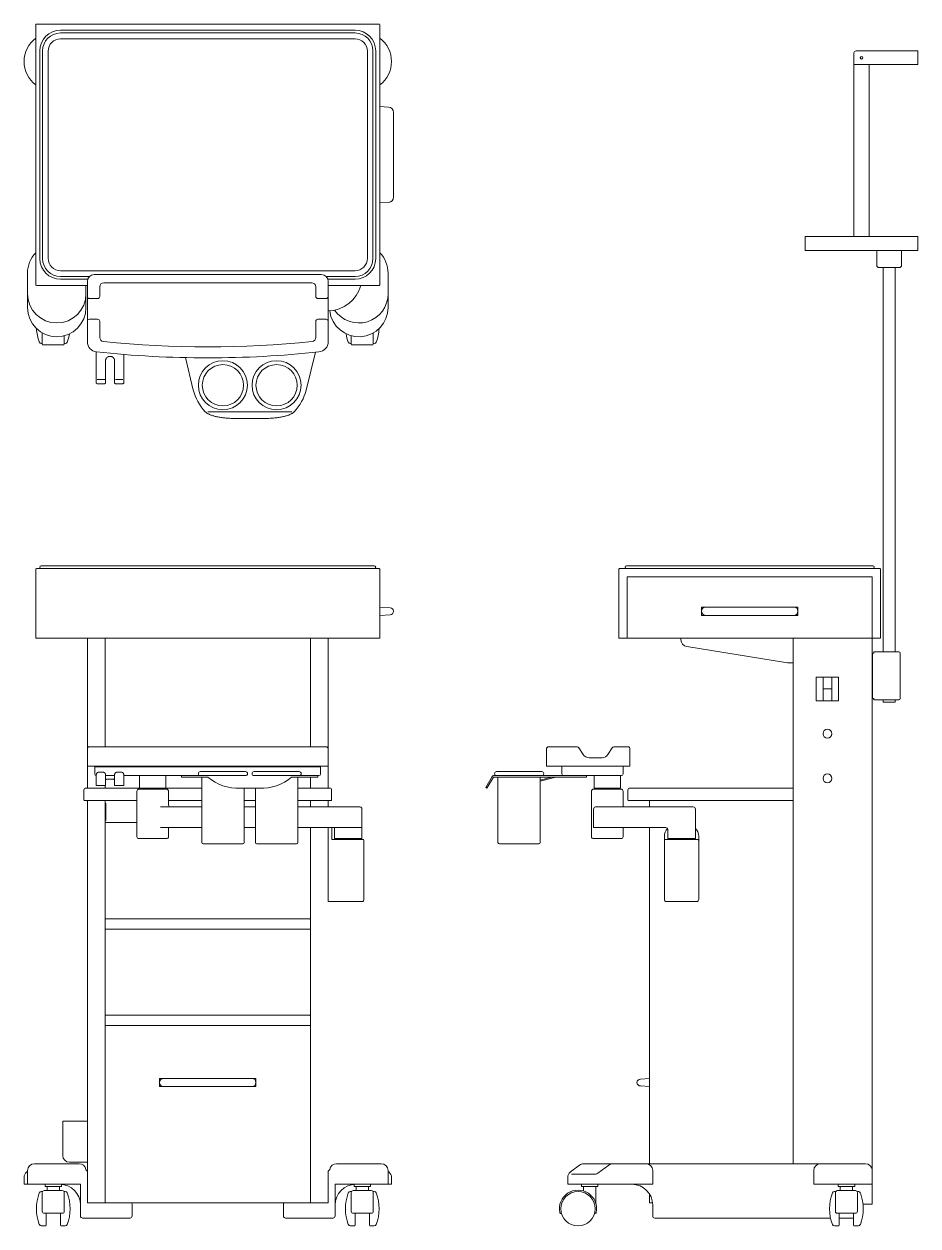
# Model space of a CAD drawing. Header units: metres. Extents: x 250.7 to 272.7, y -162.8 to -110.1.
# Drawn here: x 256.102 to 257.401, y -162.052 to -160.305 of the extents above; entities that cross this region are included whole.
import ezdxf

# ---------------------------------------------------------------- set-up
doc = ezdxf.new("R2010")
doc.units = ezdxf.units.M
doc.header["$MEASUREMENT"] = 0
doc.layers.add('A. muebles', color=152, linetype='Continuous', lineweight=15)

msp = doc.modelspace()

# ---------------------------------------------------------------- linework, layer by layer
at = {"layer": 'A. muebles'}
for p, q in [((256.1188, -160.3059), (256.1188, -160.6839)), ((256.1531, -160.3049), (256.1198, -160.3049)), ((256.6178, -160.3049), (256.1531, -160.3049)), ((256.6188, -160.3059), (256.6188, -160.6839)), ((256.5828, -160.3139), (256.1548, -160.3139)), ((256.5828, -160.3179), (256.1548, -160.3179)), ((256.1548, -160.3264), (256.5828, -160.3264)), ((256.1248, -160.3439), (256.1248, -160.6459)), ((256.1288, -160.3439), (256.1288, -160.6459)), ((256.1368, -160.6454), (256.1368, -160.3444)), ((256.6008, -160.3444), (256.6008, -160.6454)), ((256.6088, -160.6459), (256.6088, -160.3439)), ((256.6128, -160.6459), (256.6128, -160.3439)), ((257.3078, -160.3639), (257.3078, -160.3469)), ((257.3108, -160.3439), (257.4004, -160.3439)), ((257.4004, -160.3439), (257.4004, -160.3639)), ((257.4004, -160.3639), (257.3078, -160.3639)), ((257.3078, -160.6139), (257.3078, -160.3639)), ((257.3298, -160.3639), (257.3298, -160.6139)), ((256.6188, -160.4249), (256.6312, -160.4255)), ((256.6388, -160.4335), (256.6388, -160.5563)), ((256.6312, -160.5643), (256.6188, -160.5649)), ((257.2368, -160.6339), (257.2368, -160.6139)), ((257.2368, -160.6139), (257.4008, -160.6139)), ((257.3078, -160.6139), (257.3298, -160.6139)), ((257.4008, -160.6139), (257.4008, -160.6339)), ((257.2368, -160.6339), (257.4008, -160.6339)), ((257.3408, -160.6339), (257.3408, -160.6569)), ((257.3768, -160.6339), (257.3768, -160.6569)), ((256.1068, -160.6669), (256.1068, -160.7169)), ((256.5828, -160.6634), (256.1548, -160.6634)), ((256.1548, -160.6719), (256.1967, -160.6719)), ((256.5338, -160.6689), (256.2038, -160.6689)), ((256.541, -160.6719), (256.5828, -160.6719)), ((256.6308, -160.7169), (256.6308, -160.6669)), ((257.3428, -160.6589), (257.3408, -160.6569)), ((257.3428, -160.6589), (257.3748, -160.6589)), ((257.3501, -160.6589), (257.3501, -161.2174)), ((257.3674, -161.2174), (257.3674, -160.6589)), ((257.3748, -160.6589), (257.3768, -160.6569)), ((256.1198, -160.6849), (256.1938, -160.6849)), ((256.1548, -160.6759), (256.1943, -160.6759)), ((256.1918, -160.7169), (256.1918, -160.6849)), ((256.1938, -160.6789), (256.1938, -160.7009)), ((256.2118, -160.7009), (256.2118, -160.6869)), ((256.5198, -160.6809), (256.2178, -160.6809)), ((256.5258, -160.6869), (256.5258, -160.7009)), ((256.5434, -160.6759), (256.5828, -160.6759)), ((256.5438, -160.7665), (256.5438, -160.6789)), ((256.5438, -160.6849), (256.6178, -160.6849)), ((256.1938, -160.7009), (256.1938, -160.7369)), ((256.1968, -160.7039), (256.2088, -160.7039)), ((256.5288, -160.7039), (256.5408, -160.7039)), ((256.1938, -160.7369), (256.1938, -160.7665)), ((256.1968, -160.7339), (256.2088, -160.7339)), ((256.2118, -160.7604), (256.2118, -160.7369)), ((256.5258, -160.7369), (256.5258, -160.7604)), ((256.5288, -160.7339), (256.5408, -160.7339)), ((256.1283, -160.7538), (256.1283, -160.7699)), ((256.1603, -160.7699), (256.1603, -160.758)), ((256.5773, -160.758), (256.5773, -160.7699)), ((256.6093, -160.7699), (256.6093, -160.7538)), ((256.1283, -160.7694), (256.1269, -160.7694)), ((256.1298, -160.7714), (256.1588, -160.7714)), ((256.1618, -160.7694), (256.1603, -160.7694)), ((256.5773, -160.7694), (256.5759, -160.7694)), ((256.5788, -160.7714), (256.6078, -160.7714)), ((256.6108, -160.7694), (256.6093, -160.7694)), ((256.2068, -160.7814), (256.2068, -160.8267)), ((256.2203, -160.8267), (256.2203, -160.7942)), ((256.2333, -160.8267), (256.2333, -160.7942)), ((256.2468, -160.8267), (256.2468, -160.7852)), ((256.3478, -160.8369), (256.3362, -160.7898)), ((256.5254, -160.782), (256.5118, -160.8369)), ((256.2081, -160.8217), (256.2191, -160.8217)), ((256.2118, -160.828), (256.2153, -160.828)), ((256.2346, -160.8217), (256.2456, -160.8217)), ((256.2383, -160.828), (256.2418, -160.828)), ((256.3687, -160.8684), (256.4909, -160.8684)), ((256.4137, -160.8784), (256.4157, -160.8784)), ((256.4439, -160.8784), (256.4157, -160.8784)), ((256.446, -160.8784), (256.4439, -160.8784)), ((256.6108, -161.0924), (256.1268, -161.0924)), ((257.3353, -161.0924), (256.9773, -161.0924)), ((256.1188, -161.0974), (256.1188, -161.1974)), ((256.1268, -161.0964), (256.1198, -161.0964)), ((256.6108, -161.0964), (256.1268, -161.0964)), ((256.6178, -161.0964), (256.6108, -161.0964)), ((256.6188, -161.0974), (256.6188, -161.1974)), ((256.9663, -161.0974), (256.9663, -161.1974)), ((257.3453, -161.0964), (256.9673, -161.0964)), ((256.9773, -161.0964), (257.3353, -161.0964)), ((256.9783, -161.1084), (256.9783, -161.1974)), ((257.3343, -161.1084), (256.9783, -161.1084)), ((257.3343, -161.1974), (257.3343, -161.1084)), ((257.3463, -161.1974), (257.3463, -161.0974)), ((256.6338, -161.1534), (256.6188, -161.1524)), ((257.0863, -161.1524), (257.0923, -161.1524)), ((257.0863, -161.1584), (257.0863, -161.1524)), ((257.0863, -161.1644), (257.0863, -161.1584)), ((257.0923, -161.1524), (257.2203, -161.1524)), ((257.2203, -161.1524), (257.2263, -161.1524)), ((257.2263, -161.1524), (257.2263, -161.1584)), ((257.2263, -161.1584), (257.2263, -161.1644)), ((256.6338, -161.1634), (256.6188, -161.1644)), ((257.0923, -161.1644), (257.0863, -161.1644)), ((257.0923, -161.1644), (257.2203, -161.1644)), ((257.2263, -161.1644), (257.2203, -161.1644)), ((256.1188, -161.1974), (256.3688, -161.1974)), ((256.194, -161.1974), (256.194, -161.3573)), ((256.2195, -161.1974), (256.2195, -161.3554)), ((256.3688, -161.1974), (256.6188, -161.1974)), ((256.5181, -161.3554), (256.5181, -161.1974)), ((256.5436, -161.3573), (256.5436, -161.1974)), ((256.9783, -161.1974), (256.9663, -161.1974)), ((257.3343, -161.1974), (256.9783, -161.1974)), ((257.0563, -161.1974), (257.0563, -161.1999)), ((257.0647, -161.2098), (257.2113, -161.2334)), ((257.2193, -161.1974), (257.2193, -161.9614)), ((257.3343, -161.9714), (257.3343, -161.1974)), ((257.3463, -161.1974), (257.3343, -161.1974)), ((257.3368, -161.2194), (257.3348, -161.2194)), ((257.3348, -161.2194), (257.3348, -161.2854)), ((257.3368, -161.2174), (257.3368, -161.2194)), ((257.3728, -161.2174), (257.3368, -161.2174)), ((257.3748, -161.2854), (257.3748, -161.2194)), ((257.2193, -161.2334), (257.2113, -161.2334)), ((257.253, -161.2544), (257.2855, -161.2544)), ((257.253, -161.2884), (257.253, -161.2544)), ((257.263, -161.2544), (257.263, -161.2884)), ((257.2755, -161.2884), (257.2755, -161.2544)), ((257.2855, -161.2544), (257.2855, -161.2884)), ((257.263, -161.2714), (257.2755, -161.2714)), ((257.2855, -161.2884), (257.253, -161.2884)), ((257.3348, -161.2854), (257.3368, -161.2854)), ((257.3368, -161.2854), (257.3368, -161.2874)), ((257.3368, -161.2874), (257.3728, -161.2874)), ((257.3501, -161.2874), (257.3501, -161.2904)), ((257.3674, -161.2904), (257.3501, -161.2904)), ((257.3674, -161.2904), (257.3674, -161.2874)), ((256.1938, -161.3584), (256.1938, -161.3829)), ((256.1968, -161.3554), (256.5408, -161.3554)), ((256.5438, -161.3829), (256.5438, -161.3584)), ((256.861, -161.3829), (256.861, -161.3584)), ((256.864, -161.3554), (256.9056, -161.3554)), ((256.9081, -161.3568), (256.9143, -161.3667)), ((256.9228, -161.3714), (256.9417, -161.3714)), ((256.9502, -161.3667), (256.9564, -161.3568)), ((256.9589, -161.3554), (256.9793, -161.3554)), ((256.9823, -161.3584), (256.9823, -161.3829)), ((256.194, -161.3833), (256.194, -161.4154)), ((256.5433, -161.3834), (256.1943, -161.3834)), ((256.2048, -161.3949), (256.2048, -161.3844)), ((256.5328, -161.3844), (256.2048, -161.3844)), ((256.5328, -161.3844), (256.5328, -161.3949)), ((256.5436, -161.4154), (256.5436, -161.3833)), ((256.8615, -161.3834), (256.9818, -161.3834)), ((256.8833, -161.3949), (256.8833, -161.3834)), ((256.9723, -161.3834), (256.9723, -161.3949)), ((256.2068, -161.3969), (256.2068, -161.4115)), ((256.2116, -161.3921), (256.2118, -161.3921)), ((256.2118, -161.3921), (256.2153, -161.3921)), ((256.2156, -161.3921), (256.2153, -161.3921)), ((256.2203, -161.4115), (256.2203, -161.3969)), ((256.2333, -161.3974), (256.2203, -161.3974)), ((256.2333, -161.3974), (256.2203, -161.3974)), ((256.2333, -161.3969), (256.2333, -161.4115)), ((256.2381, -161.3921), (256.2383, -161.3921)), ((256.2383, -161.3921), (256.2418, -161.3921)), ((256.2421, -161.3921), (256.2418, -161.3921)), ((256.2468, -161.4115), (256.2468, -161.3969)), ((256.2703, -161.3974), (256.2468, -161.3974)), ((256.2698, -161.3979), (256.2703, -161.3974)), ((256.2698, -161.4149), (256.2698, -161.3979)), ((256.2703, -161.3974), (256.3581, -161.3974)), ((256.3073, -161.3974), (256.3078, -161.3979)), ((256.3078, -161.3979), (256.3078, -161.4149)), ((256.3308, -161.3974), (256.3308, -161.3994)), ((256.3308, -161.3994), (256.3687, -161.3994)), ((256.3581, -161.3914), (256.3908, -161.3914)), ((256.4236, -161.3974), (256.3581, -161.3974)), ((256.3601, -161.4944), (256.3601, -161.3994)), ((256.3908, -161.3914), (256.4236, -161.3914)), ((256.4361, -161.3914), (256.5016, -161.3914)), ((256.5303, -161.3974), (256.4361, -161.3974)), ((256.491, -161.3994), (256.5288, -161.3994)), ((256.4996, -161.3994), (256.4996, -161.4944)), ((256.5181, -161.4154), (256.5181, -161.3994)), ((256.5288, -161.3994), (256.5288, -161.3974)), ((256.7728, -161.4147), (256.782, -161.3987)), ((256.7838, -161.3997), (256.7745, -161.4157)), ((256.7842, -161.3974), (256.7885, -161.3974)), ((256.9193, -161.3994), (256.7842, -161.3994)), ((256.854, -161.3914), (256.7885, -161.3914)), ((256.7885, -161.3974), (256.854, -161.3974)), ((256.7905, -161.4944), (256.7905, -161.3994)), ((256.8688, -161.3994), (256.852, -161.4039)), ((256.852, -161.4055), (256.8746, -161.3994)), ((256.852, -161.3994), (256.852, -161.4944)), ((256.8858, -161.3974), (256.854, -161.3974)), ((256.9193, -161.3974), (256.8858, -161.3974)), ((256.9193, -161.3974), (256.9193, -161.3994)), ((256.9193, -161.3974), (256.9698, -161.3974)), ((256.9303, -161.3979), (256.9308, -161.3974)), ((256.9303, -161.4149), (256.9303, -161.3979)), ((256.9678, -161.3974), (256.9683, -161.3979)), ((256.9683, -161.3979), (256.9683, -161.4149)), ((256.1888, -161.4184), (256.1888, -161.4329)), ((256.2703, -161.4154), (256.1918, -161.4154)), ((256.2068, -161.4115), (256.2203, -161.4115)), ((256.2195, -161.4115), (256.2195, -161.4154)), ((256.2333, -161.4115), (256.2468, -161.4115)), ((256.2658, -161.4859), (256.2658, -161.4199)), ((256.2688, -161.4169), (256.3088, -161.4169)), ((256.2698, -161.4149), (256.2703, -161.4154)), ((256.3073, -161.4154), (256.2703, -161.4154)), ((256.3073, -161.4154), (256.3078, -161.4149)), ((256.3601, -161.4154), (256.3073, -161.4154)), ((256.3118, -161.4199), (256.3118, -161.4399)), ((256.4157, -161.4157), (256.4439, -161.4157)), ((256.4381, -161.4154), (256.4216, -161.4154)), ((256.4216, -161.4154), (256.4216, -161.4944)), ((256.4381, -161.4944), (256.4381, -161.4154)), ((256.5458, -161.4154), (256.4996, -161.4154)), ((256.5488, -161.4329), (256.5488, -161.4184)), ((256.7745, -161.4157), (256.7728, -161.4147)), ((256.9263, -161.4199), (256.9263, -161.4859)), ((256.9293, -161.4169), (256.9693, -161.4169)), ((256.9303, -161.4149), (256.9308, -161.4154)), ((256.9678, -161.4154), (256.9308, -161.4154)), ((256.9678, -161.4154), (256.9683, -161.4149)), ((256.9723, -161.4199), (256.9723, -161.4429)), ((256.9793, -161.4329), (256.9793, -161.4184)), ((256.9823, -161.4154), (257.2188, -161.4154)), ((257.2193, -161.4159), (257.2193, -161.4329)), ((256.1893, -161.4334), (256.2658, -161.4334)), ((256.194, -161.4334), (256.194, -162.0184)), ((256.2196, -161.4334), (256.2196, -161.7467)), ((256.2208, -161.4624), (256.2208, -161.4374)), ((256.3118, -161.4334), (256.3601, -161.4334)), ((256.4216, -161.4334), (256.4381, -161.4334)), ((256.4996, -161.4334), (256.5483, -161.4334)), ((256.518, -161.4429), (256.518, -161.4334)), ((256.5436, -161.4429), (256.5436, -161.4334)), ((256.9798, -161.4334), (257.2188, -161.4334)), ((257.0105, -161.4429), (257.0105, -161.4334)), ((256.3148, -161.4429), (256.3002, -161.4429)), ((256.3601, -161.4429), (256.3148, -161.4429)), ((256.4381, -161.4429), (256.4216, -161.4429)), ((256.5898, -161.4429), (256.4996, -161.4429)), ((256.5928, -161.4889), (256.5928, -161.4459)), ((256.9293, -161.4729), (256.9293, -161.4459)), ((256.9323, -161.4429), (257.0743, -161.4429)), ((257.0773, -161.4459), (257.0773, -161.4889)), ((256.2196, -161.4654), (256.2658, -161.4654)), ((256.3002, -161.4729), (256.3601, -161.4729)), ((256.3118, -161.4729), (256.3118, -161.4859)), ((256.4216, -161.4729), (256.4381, -161.4729)), ((256.4996, -161.4729), (256.5928, -161.4729)), ((256.518, -161.7467), (256.518, -161.4729)), ((256.5436, -161.5804), (256.5436, -161.4729)), ((256.5493, -161.4729), (256.5493, -161.4904)), ((256.5528, -161.4729), (256.5528, -161.4889)), ((256.9293, -161.4729), (257.0343, -161.4729)), ((256.9723, -161.4729), (256.9723, -161.4859)), ((257.0105, -161.9614), (257.0105, -161.4729)), ((257.0373, -161.4754), (257.0373, -161.4889)), ((256.2688, -161.4889), (256.3088, -161.4889)), ((256.5493, -161.4904), (256.5951, -161.4904)), ((256.5528, -161.4889), (256.5928, -161.4889)), ((256.5958, -161.4924), (256.5958, -161.5774)), ((256.9293, -161.4889), (256.9693, -161.4889)), ((257.0323, -161.4854), (257.0323, -161.5774)), ((257.033, -161.4904), (257.0815, -161.4904)), ((257.0373, -161.4889), (257.0773, -161.4889)), ((257.0423, -161.4904), (257.0723, -161.4904)), ((257.0823, -161.4854), (257.0823, -161.5774)), ((256.3621, -161.4964), (256.4196, -161.4964)), ((256.4401, -161.4964), (256.4976, -161.4964)), ((256.7925, -161.4964), (256.85, -161.4964)), ((256.5928, -161.5804), (256.5436, -161.5804)), ((257.0353, -161.5804), (257.0793, -161.5804)), ((256.2206, -161.6057), (256.517, -161.6057)), ((256.518, -161.6207), (256.2196, -161.6207)), ((256.2196, -161.7467), (256.2196, -162.0184)), ((256.2206, -161.7457), (256.517, -161.7457)), ((256.518, -162.0184), (256.518, -161.7467)), ((256.518, -161.7607), (256.2196, -161.7607)), ((256.2988, -161.8374), (256.3048, -161.8374)), ((256.2988, -161.8434), (256.2988, -161.8374)), ((256.2988, -161.8494), (256.2988, -161.8434)), ((256.3048, -161.8374), (256.4328, -161.8374)), ((256.4328, -161.8374), (256.4388, -161.8374)), ((256.4388, -161.8374), (256.4388, -161.8434)), ((256.4388, -161.8434), (256.4388, -161.8494)), ((257.0105, -161.8375), (256.9975, -161.8384)), ((256.3048, -161.8494), (256.2988, -161.8494)), ((256.4328, -161.8494), (256.3048, -161.8494)), ((256.4388, -161.8494), (256.4328, -161.8494)), ((257.0105, -161.8493), (256.9975, -161.8484)), ((256.158, -161.9494), (256.158, -161.8994)), ((256.158, -161.8994), (256.1925, -161.8994)), ((256.1168, -161.9614), (256.1818, -161.9614)), ((256.194, -161.9594), (256.168, -161.9594)), ((256.5558, -161.9614), (256.6208, -161.9614)), ((256.9091, -161.9634), (256.8958, -161.9734)), ((257.2593, -161.9614), (256.9151, -161.9614)), ((256.9516, -161.9634), (256.9356, -161.9754)), ((257.3243, -161.9614), (257.2593, -161.9614)), ((256.1018, -161.9814), (256.1018, -161.9914)), ((256.1018, -161.9814), (256.1018, -161.9914)), ((256.1058, -161.9734), (256.1068, -161.9727)), ((256.1068, -161.9714), (256.1068, -161.9914)), ((256.5436, -162.0184), (256.5436, -161.9724)), ((256.5436, -162.0184), (256.5436, -161.9724)), ((256.6308, -161.9714), (256.6308, -161.9914)), ((256.6308, -161.9727), (256.6318, -161.9734)), ((256.6358, -161.9814), (256.6358, -161.9914)), ((256.8918, -161.9814), (256.8918, -161.9914)), ((256.9326, -161.9764), (256.8971, -161.9764)), ((257.0153, -161.9714), (257.0153, -161.9914)), ((257.2493, -161.9714), (257.2493, -161.9914)), ((257.3343, -162.0204), (257.3343, -161.9714)), ((256.1018, -161.9914), (256.1538, -161.9914)), ((256.1573, -162.0004), (256.1313, -162.0004)), ((256.1323, -161.9914), (256.1323, -161.9944)), ((256.1323, -161.9914), (256.1323, -161.9944)), ((256.1323, -161.9944), (256.1563, -161.9944)), ((256.1353, -162.0004), (256.1353, -161.9953)), ((256.1528, -161.9944), (256.1358, -161.9944)), ((256.1533, -162.0004), (256.1533, -161.9953)), ((256.1838, -161.9914), (256.1538, -161.9914)), ((256.1563, -161.9944), (256.1563, -161.9915)), ((256.1838, -161.9914), (256.1838, -162.0214)), ((256.5838, -161.9914), (256.5538, -161.9914)), ((256.5538, -161.9914), (256.5538, -162.0214)), ((256.6063, -162.0004), (256.5803, -162.0004)), ((256.5813, -161.9915), (256.5813, -161.9944)), ((256.5813, -161.9944), (256.6053, -161.9944)), ((256.5838, -161.9914), (256.6358, -161.9914)), ((256.5843, -161.9953), (256.5843, -162.0004)), ((256.6018, -161.9944), (256.5848, -161.9944)), ((256.6023, -161.9953), (256.6023, -162.0004)), ((256.6053, -161.9944), (256.6053, -161.9914)), ((256.8918, -161.9914), (257.0153, -161.9914)), ((256.9118, -161.9914), (256.9118, -161.9944)), ((256.9118, -161.9944), (256.9358, -161.9944)), ((256.9148, -162.0011), (256.9148, -161.9944)), ((256.9328, -161.9944), (256.9328, -162.0196)), ((256.9358, -161.9944), (256.9358, -161.9914)), ((257.3343, -161.9914), (257.2493, -161.9914)), ((257.3098, -162.0004), (257.2838, -162.0004)), ((257.2848, -161.9914), (257.2848, -161.9944)), ((257.2848, -161.9944), (257.3088, -161.9944)), ((257.2878, -161.9953), (257.2878, -162.0004)), ((257.3058, -161.9953), (257.3058, -162.0004)), ((257.3088, -161.9944), (257.3088, -161.9914)), ((256.1287, -162.0019), (256.1269, -162.0019)), ((256.1283, -162.0034), (256.1283, -162.0305)), ((256.1618, -162.0019), (256.1599, -162.0019)), ((256.1603, -162.0305), (256.1603, -162.0034)), ((256.194, -162.0184), (256.518, -162.0184)), ((256.5436, -162.0184), (256.4796, -162.0184)), ((256.5436, -162.0184), (256.4796, -162.0184)), ((256.518, -162.0184), (256.5436, -162.0184)), ((256.5777, -162.0019), (256.5759, -162.0019)), ((256.5773, -162.0034), (256.5773, -162.0305)), ((256.6108, -162.0019), (256.6089, -162.0019)), ((256.6093, -162.0305), (256.6093, -162.0034)), ((257.0105, -162.0184), (257.0105, -162.0051)), ((257.0151, -162.0184), (257.0105, -162.0184)), ((257.2812, -162.0019), (257.2793, -162.0019)), ((257.2808, -162.0034), (257.2808, -162.0305)), ((257.3142, -162.0019), (257.3124, -162.0019)), ((257.3128, -162.0305), (257.3128, -162.0034)), ((256.1313, -162.0335), (256.1573, -162.0335)), ((256.1338, -162.0335), (256.1338, -162.0509)), ((256.1548, -162.0509), (256.1548, -162.0335)), ((256.1838, -162.0214), (256.1838, -162.0374)), ((256.1838, -162.0214), (256.1838, -162.0374)), ((256.2588, -162.0204), (256.2588, -162.0374)), ((256.4788, -162.0204), (256.4788, -162.0374)), ((256.5538, -162.0374), (256.5538, -162.0214)), ((256.5538, -162.0374), (256.5538, -162.0214)), ((256.5803, -162.0335), (256.6063, -162.0335)), ((256.5828, -162.0335), (256.5828, -162.0509)), ((256.6038, -162.0509), (256.6038, -162.0335)), ((256.8822, -162.0335), (256.8826, -162.0334)), ((256.9309, -162.0334), (256.9313, -162.0335)), ((257.0153, -162.0214), (257.0153, -162.0374)), ((257.2838, -162.0335), (257.3098, -162.0335)), ((257.2863, -162.0335), (257.2863, -162.0509)), ((257.3073, -162.0509), (257.3073, -162.0335)), ((257.3223, -162.0204), (257.3343, -162.0204)), ((256.1328, -162.0519), (256.1269, -162.0519)), ((256.1618, -162.0519), (256.1558, -162.0519)), ((256.1868, -162.0404), (256.2558, -162.0404)), ((256.4818, -162.0404), (256.5508, -162.0404)), ((256.5818, -162.0519), (256.5759, -162.0519)), ((256.6108, -162.0519), (256.6048, -162.0519)), ((257.0183, -162.0404), (257.2737, -162.0404)), ((257.2853, -162.0519), (257.2793, -162.0519)), ((257.2863, -162.0404), (257.3073, -162.0404)), ((257.3142, -162.0519), (257.3083, -162.0519))]:
    msp.add_line(p, q, dxfattribs=at)
for centre, radius in [((257.3188, -160.3539), 0.002), ((257.3188, -160.3539), 0.00162), ((256.3908, -160.8299), 0.0357), ((256.4688, -160.8299), 0.0357), ((256.3908, -160.8299), 0.03), ((256.4688, -160.8299), 0.03), ((257.2693, -161.3364), 0.0065), ((257.2693, -161.4014), 0.0065), ((256.9068, -162.0269), 0.025)]:
    msp.add_circle(centre, radius, dxfattribs=at)
for centre, radius, start, end in [((256.1198, -160.3059), 0.001, 90, 180), ((256.6178, -160.3059), 0.001, 0, 90), ((256.1548, -160.3439), 0.03, 90, 180), ((256.1548, -160.3439), 0.026, 90, 180), ((256.5828, -160.3439), 0.03, 0, 90), ((256.5828, -160.3439), 0.026, 0, 90), ((256.1443, -160.3594), 0.0425, 126.8699, 233.1301), ((256.1548, -160.3444), 0.018, 90, 180), ((256.5828, -160.3444), 0.018, 0, 90), ((256.5933, -160.3594), 0.0425, 306.8699, 53.1301), ((257.3108, -160.3469), 0.003, 90, 180), ((256.6308, -160.4335), 0.008, 0, 87.1376), ((256.6308, -160.5563), 0.008, 272.8624, 0), ((256.1493, -160.6669), 0.0425, 135.8606, 180), ((256.5883, -160.6669), 0.0425, 0, 44.1394), ((256.1548, -160.6459), 0.03, 180, 270), ((256.1548, -160.6459), 0.026, 180, 270), ((256.1548, -160.6454), 0.018, 180, 270), ((256.5828, -160.6454), 0.018, 270, 0), ((256.5828, -160.6459), 0.026, 270, 0), ((256.5828, -160.6459), 0.03, 270, 0), ((256.2038, -160.6789), 0.01, 90, 180), ((256.5338, -160.6789), 0.01, 0, 90), ((256.1198, -160.6839), 0.001, 180, 270), ((256.2178, -160.6869), 0.006, 90, 180), ((256.5198, -160.6869), 0.006, 0, 90), ((256.5428, -160.6719), 0.05, 271.1456, 344.9299), ((256.6178, -160.6839), 0.001, 270, 0), ((256.1493, -160.6969), 0.0425, 180, 0), ((256.1968, -160.7009), 0.003, 180, 270), ((256.2088, -160.7009), 0.003, 270, 0), ((256.5288, -160.7009), 0.003, 180, 270), ((256.5408, -160.7009), 0.003, 270, 0), ((256.5883, -160.6969), 0.0425, 214.241, 0), ((256.1493, -160.7169), 0.0425, 180, 0), ((256.5883, -160.7169), 0.0425, 186.6099, 0), ((256.1968, -160.7369), 0.003, 90, 180), ((256.2088, -160.7369), 0.003, 0, 90), ((256.5288, -160.7369), 0.003, 90, 180), ((256.5408, -160.7369), 0.003, 0, 90), ((256.1848, -160.7444), 0.065, 182.794, 200.7836), ((256.1038, -160.7444), 0.065, 339.2164, 350.518), ((256.2178, -160.7604), 0.006, 180, 264.1361), ((256.5198, -160.7604), 0.006, 275.8639, 0), ((256.6338, -160.7444), 0.065, 189.482, 200.7836), ((256.5528, -160.7444), 0.065, 339.2164, 357.206), ((256.1269, -160.7664), 0.003, 200.7836, 270), ((256.1298, -160.7699), 0.0015, 180, 270), ((256.1588, -160.7699), 0.0015, 270, 0), ((256.1618, -160.7664), 0.003, 270, 339.2164), ((256.2088, -160.7665), 0.015, 180, 263.8147), ((256.3688, -159.2901), 1.484, 264.1361, 275.8639), ((256.5288, -160.7665), 0.015, 276.1853, 0), ((256.5759, -160.7664), 0.003, 200.7836, 270), ((256.5788, -160.7699), 0.0015, 180, 270), ((256.6078, -160.7699), 0.0015, 270, 0), ((256.6108, -160.7664), 0.003, 270, 339.2164), ((256.3688, -159.2901), 1.5, 263.8147, 276.1853), ((256.2266, -160.7942), 0.00628, 170.5475, 175.2338), ((256.2268, -160.7942), 0.00643, 175.2747, 179.9923), ((256.2265, -160.7942), 0.00622, 165.897, 170.5121), ((256.2265, -160.7942), 0.00622, 161.356, 165.8671), ((256.2266, -160.7942), 0.00628, 156.9474, 161.3307), ((256.2267, -160.7943), 0.00638, 152.6843, 156.9259), ((256.2268, -160.7943), 0.0065, 148.5705, 152.6658), ((256.2269, -160.7944), 0.00662, 144.6007, 148.5539), ((256.227, -160.7945), 0.00674, 140.762, 144.5851), ((256.2271, -160.7945), 0.00683, 137.0349, 140.7466), ((256.2271, -160.7945), 0.00686, 133.3937, 137.019), ((256.2271, -160.7945), 0.00682, 129.8073, 133.3767), ((256.227, -160.7944), 0.0067, 126.2384, 129.7884), ((256.2268, -160.7942), 0.00648, 122.6433, 126.217), ((256.2267, -160.794), 0.00615, 118.9701, 122.6188), ((256.2265, -160.7936), 0.00572, 115.1569, 118.9416), ((256.2262, -160.7931), 0.0052, 111.1279, 115.1233), ((256.2259, -160.7924), 0.00438, 106.3716, 111.227), ((256.226, -160.7927), 0.00473, 101.8606, 106.4404), ((256.2261, -160.7931), 0.00517, 97.7621, 101.8021), ((256.2263, -160.7941), 0.00614, 94.4103, 97.724), ((256.2264, -160.7961), 0.00817, 91.9374, 94.3885), ((256.2266, -160.8011), 0.0132, 90.4252, 91.9269), ((256.2268, -160.827), 0.039, 89.9159, 90.4215), ((256.2269, -160.8269), 0.039, 89.5782, 90.0843), ((256.2271, -160.8011), 0.0132, 88.0705, 89.5773), ((256.2272, -160.7961), 0.00812, 85.6036, 88.0704), ((256.2274, -160.794), 0.00608, 82.2589, 85.6068), ((256.2275, -160.793), 0.00509, 78.167, 82.2688), ((256.2276, -160.7926), 0.00463, 73.5109, 78.1881), ((256.2275, -160.7928), 0.00488, 69.0222, 73.3792), ((256.2275, -160.793), 0.00509, 64.8335, 68.9153), ((256.2272, -160.7935), 0.00561, 61.0222, 64.8792), ((256.227, -160.7939), 0.00605, 57.3507, 61.0604), ((256.2269, -160.7942), 0.00638, 53.7568, 57.3829), ((256.2267, -160.7944), 0.00661, 50.1889, 53.7843), ((256.2266, -160.7945), 0.00675, 46.6034, 50.2127), ((256.2266, -160.7945), 0.00679, 42.9631, 46.6242), ((256.2266, -160.7945), 0.00677, 39.2369, 42.9816), ((256.2267, -160.7944), 0.00669, 35.3992, 39.2537), ((256.2268, -160.7944), 0.00657, 31.4305, 35.415), ((256.2269, -160.7943), 0.00645, 27.3179, 31.4458), ((256.227, -160.7942), 0.00632, 23.0563, 27.3335), ((256.2271, -160.7942), 0.00622, 18.6491, 23.0729), ((256.2272, -160.7942), 0.00616, 14.1094, 18.6676), ((256.2272, -160.7942), 0.00614, 9.4601, 14.1307), ((256.2271, -160.7942), 0.0062, 4.7335, 9.4852), ((256.227, -160.7942), 0.00633, 359.9698, 4.7631), ((256.2075, -160.8267), 0.000634, 179.9031, 189.1139), ((256.2074, -160.8267), 0.00061, 189.1375, 198.5701), ((256.2075, -160.8267), 0.000635, 198.6554, 207.8124), ((256.2075, -160.8266), 0.000713, 207.9367, 216.401), ((256.2076, -160.8266), 0.000848, 216.5381, 224.0664), ((256.2078, -160.8264), 0.00105, 224.1974, 230.7216), ((256.208, -160.8262), 0.00133, 230.8373, 236.4091), ((256.2082, -160.8259), 0.0017, 236.507, 241.2365), ((256.2084, -160.8255), 0.00217, 241.3176, 245.3312), ((256.2086, -160.8249), 0.00277, 245.3978, 248.8151), ((256.2089, -160.8243), 0.00349, 248.8697, 251.7948), ((256.2092, -160.8234), 0.00437, 251.8397, 254.3595), ((256.2094, -160.8224), 0.00542, 254.3965, 256.5818), ((256.2097, -160.8212), 0.00664, 256.6126, 258.5206), ((256.21, -160.8198), 0.00807, 258.5463, 260.2231), ((256.2103, -160.8182), 0.0097, 260.2448, 261.7276), ((256.2105, -160.8164), 0.0116, 261.746, 263.065), ((256.2108, -160.8143), 0.0137, 263.0807, 264.2603), ((256.211, -160.8119), 0.0161, 264.2738, 265.3342), ((256.2112, -160.8093), 0.0187, 265.3459, 266.3037), ((256.2114, -160.8063), 0.0217, 266.3138, 267.1828), ((256.2116, -160.8031), 0.0249, 267.1916, 267.9831), ((256.2117, -160.7995), 0.0285, 267.9909, 268.7146), ((256.2118, -160.7955), 0.0324, 268.7215, 269.3856), ((256.2118, -160.7912), 0.0367, 269.3917, 270.0031), ((256.2153, -160.7912), 0.0367, 269.9969, 270.6083), ((256.2154, -160.7955), 0.0324, 270.6144, 271.2785), ((256.2155, -160.7995), 0.0285, 271.2854, 272.0091), ((256.2156, -160.8031), 0.0249, 272.0169, 272.8084), ((256.2157, -160.8063), 0.0217, 272.8172, 273.6862), ((256.2159, -160.8093), 0.0187, 273.6963, 274.6541), ((256.2161, -160.8119), 0.0161, 274.6658, 275.7262), ((256.2164, -160.8143), 0.0137, 275.7397, 276.9193), ((256.2166, -160.8164), 0.0116, 276.935, 278.254), ((256.2169, -160.8182), 0.0097, 278.2724, 279.7552), ((256.2172, -160.8198), 0.00807, 279.7769, 281.4537), ((256.2174, -160.8212), 0.00664, 281.4794, 283.3874), ((256.2177, -160.8224), 0.00542, 283.4182, 285.6035), ((256.218, -160.8234), 0.00437, 285.6405, 288.1603), ((256.2183, -160.8243), 0.00349, 288.2052, 291.1303), ((256.2185, -160.8249), 0.00277, 291.1849, 294.6022), ((256.2188, -160.8255), 0.00217, 294.6688, 298.6824), ((256.219, -160.8259), 0.0017, 298.7635, 303.493), ((256.2192, -160.8262), 0.00133, 303.5909, 309.1627), ((256.2194, -160.8264), 0.00105, 309.2784, 315.8026), ((256.2195, -160.8266), 0.000848, 315.9336, 323.4619), ((256.2196, -160.8266), 0.000713, 323.599, 332.0633), ((256.2197, -160.8267), 0.000634, 350.8861, 0.0969), ((256.2197, -160.8267), 0.00061, 341.4299, 350.8625), ((256.2197, -160.8267), 0.000635, 332.1876, 341.3446), ((256.234, -160.8267), 0.000634, 179.9031, 189.1139), ((256.2339, -160.8267), 0.00061, 189.1375, 198.5701), ((256.234, -160.8267), 0.000635, 198.6554, 207.8124), ((256.234, -160.8266), 0.000713, 207.9367, 216.401), ((256.2341, -160.8266), 0.000848, 216.5381, 224.0664), ((256.2343, -160.8264), 0.00105, 224.1974, 230.7216), ((256.2345, -160.8262), 0.00133, 230.8373, 236.4091), ((256.2347, -160.8259), 0.0017, 236.507, 241.2365), ((256.2349, -160.8255), 0.00217, 241.3176, 245.3312), ((256.2351, -160.8249), 0.00277, 245.3978, 248.8151), ((256.2354, -160.8243), 0.00349, 248.8697, 251.7948), ((256.2357, -160.8234), 0.00437, 251.8397, 254.3595), ((256.2359, -160.8224), 0.00542, 254.3965, 256.5818), ((256.2362, -160.8212), 0.00664, 256.6126, 258.5206), ((256.2365, -160.8198), 0.00807, 258.5463, 260.2231), ((256.2368, -160.8182), 0.0097, 260.2448, 261.7276), ((256.237, -160.8164), 0.0116, 261.746, 263.065), ((256.2373, -160.8143), 0.0137, 263.0807, 264.2603), ((256.2375, -160.8119), 0.0161, 264.2738, 265.3342), ((256.2377, -160.8093), 0.0187, 265.3459, 266.3037), ((256.2379, -160.8063), 0.0217, 266.3138, 267.1828), ((256.2381, -160.8031), 0.0249, 267.1916, 267.9831), ((256.2382, -160.7995), 0.0285, 267.9909, 268.7146), ((256.2383, -160.7955), 0.0324, 268.7215, 269.3856), ((256.2383, -160.7912), 0.0367, 269.3917, 270.0031), ((256.2418, -160.7912), 0.0367, 269.9969, 270.6083), ((256.2419, -160.7955), 0.0324, 270.6144, 271.2785), ((256.242, -160.7995), 0.0285, 271.2854, 272.0091), ((256.2421, -160.8031), 0.0249, 272.0169, 272.8084), ((256.2422, -160.8063), 0.0217, 272.8172, 273.6862), ((256.2424, -160.8093), 0.0187, 273.6963, 274.6541), ((256.2426, -160.8119), 0.0161, 274.6658, 275.7262), ((256.2429, -160.8143), 0.0137, 275.7397, 276.9193), ((256.2431, -160.8164), 0.0116, 276.935, 278.254), ((256.2434, -160.8182), 0.0097, 278.2724, 279.7552), ((256.2437, -160.8198), 0.00807, 279.7769, 281.4537), ((256.2439, -160.8212), 0.00664, 281.4794, 283.3874), ((256.2442, -160.8224), 0.00542, 283.4182, 285.6035), ((256.2445, -160.8234), 0.00437, 285.6405, 288.1603), ((256.2448, -160.8243), 0.00349, 288.2052, 291.1303), ((256.245, -160.8249), 0.00277, 291.1849, 294.6022), ((256.2453, -160.8255), 0.00217, 294.6688, 298.6824), ((256.2455, -160.8259), 0.0017, 298.7635, 303.493), ((256.2457, -160.8262), 0.00133, 303.5909, 309.1627), ((256.2459, -160.8264), 0.00105, 309.2784, 315.8026), ((256.246, -160.8266), 0.000848, 315.9336, 323.4619), ((256.2461, -160.8266), 0.000713, 323.599, 332.0633), ((256.2462, -160.8267), 0.000634, 350.8861, 0.0969), ((256.2462, -160.8267), 0.00061, 341.4299, 350.8625), ((256.2462, -160.8267), 0.000635, 332.1876, 341.3446), ((256.4157, -160.8199), 0.07, 193.8407, 223.8567), ((256.4439, -160.8199), 0.07, 316.1433, 346.1593), ((256.3755, -160.8583), 0.0144, 224.3936, 230.2598), ((256.3774, -160.8562), 0.0172, 230.1796, 235.3914), ((256.3794, -160.8532), 0.0208, 235.3117, 239.9005), ((256.3818, -160.8493), 0.0254, 239.826, 243.8483), ((256.3843, -160.8443), 0.031, 243.7812, 247.3029), ((256.3869, -160.838), 0.0378, 247.2441, 250.3311), ((256.3897, -160.8305), 0.0458, 250.2802, 252.9933), ((256.3925, -160.8214), 0.0553, 252.9496, 255.3428), ((256.3953, -160.8107), 0.0663, 255.3054, 257.425), ((256.3981, -160.7983), 0.0791, 257.393, 259.2785), ((256.4009, -160.7841), 0.0936, 259.2511, 260.9357), ((256.4035, -160.7678), 0.1101, 260.9122, 262.424), ((256.406, -160.7494), 0.1286, 262.4037, 263.7661), ((256.4083, -160.7288), 0.1494, 263.7485, 264.9814), ((256.4104, -160.7058), 0.1725, 264.9661, 266.086), ((256.4122, -160.6802), 0.1981, 266.0726, 267.0936), ((256.4136, -160.6521), 0.2263, 267.0819, 268.0161), ((256.4148, -160.6211), 0.2573, 268.0058, 268.8632), ((256.4155, -160.5872), 0.2912, 268.8541, 269.6436), ((256.4442, -160.5872), 0.2912, 270.3564, 271.1459), ((256.4449, -160.6211), 0.2573, 271.1368, 271.9942), ((256.446, -160.6521), 0.2263, 271.9839, 272.9181), ((256.4475, -160.6802), 0.1981, 272.9064, 273.9274), ((256.4493, -160.7058), 0.1725, 273.914, 275.0339), ((256.4514, -160.7288), 0.1494, 275.0186, 276.2515), ((256.4537, -160.7494), 0.1286, 276.2339, 277.5963), ((256.4561, -160.7678), 0.1101, 277.576, 279.0878), ((256.4588, -160.7841), 0.0936, 279.0643, 280.7489), ((256.4615, -160.7983), 0.0791, 280.7215, 282.607), ((256.4643, -160.8107), 0.0663, 282.575, 284.6946), ((256.4672, -160.8214), 0.0553, 284.6572, 287.0504), ((256.47, -160.8305), 0.0458, 287.0067, 289.7198), ((256.4727, -160.838), 0.0378, 289.6689, 292.7559), ((256.4754, -160.8443), 0.031, 292.6971, 296.2188), ((256.4779, -160.8493), 0.0254, 296.1517, 300.174), ((256.4802, -160.8532), 0.0208, 300.0995, 304.6883), ((256.4823, -160.8562), 0.0172, 304.6086, 309.8204), ((256.4841, -160.8583), 0.0144, 309.7402, 315.6064), ((256.1268, -161.0944), 0.002, 90, 180), ((256.6108, -161.0944), 0.002, 0, 90), ((256.9773, -161.0944), 0.002, 90, 180), ((257.3353, -161.0944), 0.002, 0, 90), ((256.1198, -161.0974), 0.001, 90, 180), ((256.1268, -161.0944), 0.002, 180, 270), ((256.6108, -161.0944), 0.002, 270, 0), ((256.6178, -161.0974), 0.001, 0, 90), ((256.9673, -161.0974), 0.001, 90, 180), ((256.9773, -161.0944), 0.002, 180, 270), ((257.3353, -161.0944), 0.002, 270, 0), ((257.3453, -161.0974), 0.001, 0, 90), ((256.6338, -161.1584), 0.005, 0, 90), ((256.6338, -161.1584), 0.005, 270, 0), ((257.0923, -161.1584), 0.006, 90, 180), ((257.0923, -161.1584), 0.006, 180, 270), ((257.2203, -161.1584), 0.006, 0, 90), ((257.2203, -161.1584), 0.006, 270, 0), ((257.0663, -161.1999), 0.01, 180, 260.8377), ((257.3728, -161.2194), 0.002, 0, 90), ((257.3728, -161.2854), 0.002, 270, 0), ((256.1968, -161.3584), 0.003, 90, 180), ((256.5408, -161.3584), 0.003, 0, 90), ((256.864, -161.3584), 0.003, 90, 180), ((256.9056, -161.3584), 0.003, 32.0054, 90), ((256.9228, -161.3614), 0.01, 212.0054, 270), ((256.9417, -161.3614), 0.01, 270, 327.9946), ((256.9589, -161.3584), 0.003, 90, 147.9946), ((256.9793, -161.3584), 0.003, 0, 90), ((256.1943, -161.3829), 0.0005, 180, 270), ((256.5433, -161.3829), 0.0005, 270, 0), ((256.8615, -161.3829), 0.0005, 180, 270), ((256.9818, -161.3829), 0.0005, 270, 0), ((256.2073, -161.3949), 0.0025, 180, 258.463), ((256.2145, -161.3969), 0.00767, 173.9938, 177.1265), ((256.2156, -161.3969), 0.00881, 177.1597, 180.0162), ((256.2127, -161.3966), 0.00588, 166.7472, 170.4893), ((256.2135, -161.3968), 0.0067, 170.5282, 173.9576), ((256.2121, -161.3965), 0.00519, 162.6431, 166.7063), ((256.2115, -161.3963), 0.00464, 158.2198, 162.6013), ((256.2111, -161.3962), 0.00421, 153.4974, 158.1787), ((256.2108, -161.396), 0.00388, 148.5144, 153.459), ((256.2106, -161.3959), 0.00365, 143.3297, 148.4813), ((256.2105, -161.3958), 0.00352, 138.02, 143.3044), ((256.2105, -161.3958), 0.00347, 132.6743, 138.0047), ((256.2105, -161.3958), 0.00352, 127.3856, 132.6705), ((256.2106, -161.396), 0.00366, 122.2411, 127.3936), ((256.2107, -161.3962), 0.0039, 117.3139, 122.2597), ((256.2109, -161.3965), 0.00424, 112.6587, 117.3414), ((256.2111, -161.3969), 0.00468, 108.3096, 112.6926), ((256.2112, -161.3974), 0.00524, 104.2826, 108.3474), ((256.2114, -161.3981), 0.00593, 100.5783, 104.3221), ((256.2116, -161.3989), 0.00677, 97.1868, 100.6177), ((256.2117, -161.3999), 0.00775, 94.0907, 97.2248), ((256.2118, -161.401), 0.0089, 91.2688, 94.1266), ((256.2154, -161.401), 0.0089, 85.8734, 88.7312), ((256.2154, -161.3999), 0.00775, 82.7752, 85.9093), ((256.2156, -161.3989), 0.00677, 79.3823, 82.8132), ((256.2157, -161.3981), 0.00593, 75.6779, 79.4217), ((256.2159, -161.3974), 0.00524, 71.6526, 75.7174), ((256.2161, -161.3969), 0.00468, 67.3074, 71.6904), ((256.2163, -161.3965), 0.00424, 62.6586, 67.3413), ((256.2164, -161.3962), 0.0039, 57.7403, 62.6861), ((256.2165, -161.396), 0.00366, 52.6064, 57.7589), ((256.2166, -161.3958), 0.00352, 47.3295, 52.6144), ((256.2167, -161.3958), 0.00347, 41.9953, 47.3257), ((256.2166, -161.3958), 0.00352, 36.6956, 41.98), ((256.2165, -161.3959), 0.00365, 31.5187, 36.6703), ((256.2163, -161.396), 0.00388, 26.541, 31.4856), ((256.216, -161.3962), 0.00421, 21.8213, 26.5026), ((256.2156, -161.3963), 0.00464, 17.3987, 21.7802), ((256.2151, -161.3965), 0.00519, 13.2937, 17.3569), ((256.2144, -161.3966), 0.00588, 9.5107, 13.2528), ((256.2136, -161.3968), 0.0067, 6.0424, 9.4718), ((256.2127, -161.3969), 0.00767, 2.8735, 6.0062), ((256.2115, -161.3969), 0.00881, 359.9838, 2.8403), ((256.2214, -161.404), 0.00105, 158.0357, 169.3441), ((256.2215, -161.404), 0.00121, 169.5948, 180.059), ((256.2214, -161.404), 0.00104, 146.5904, 157.8706), ((256.2215, -161.4041), 0.00115, 136.1657, 146.553), ((256.2216, -161.4042), 0.00139, 127.2614, 136.2373), ((256.2219, -161.4046), 0.00179, 119.9401, 127.3872), ((256.2222, -161.4051), 0.00237, 114.0206, 120.0732), ((256.2225, -161.4058), 0.00316, 109.2523, 114.1373), ((256.2228, -161.4068), 0.0042, 105.4007, 109.346), ((256.2232, -161.408), 0.00553, 102.2729, 105.4727), ((256.2236, -161.4097), 0.00721, 99.7182, 102.3269), ((256.2239, -161.4117), 0.00928, 97.6218, 99.7583), ((256.2243, -161.4143), 0.0119, 95.8964, 97.6513), ((256.2246, -161.4174), 0.015, 94.4759, 95.918), ((256.2249, -161.4214), 0.019, 93.3098, 94.4915), ((256.2252, -161.4265), 0.0241, 92.3598, 93.321), ((256.2255, -161.4333), 0.0309, 91.5968, 92.3677), ((256.2258, -161.4427), 0.0403, 90.9986, 91.6022), ((256.226, -161.457), 0.0546, 90.5488, 91.0021), ((256.2263, -161.4818), 0.0795, 90.2355, 90.5509), ((256.2265, -161.5383), 0.1359, 90.0507, 90.2366), ((256.2267, -161.8157), 0.4133, 89.9897, 90.0511), ((256.2269, -161.8161), 0.4137, 89.9489, 90.0102), ((256.2271, -161.5387), 0.1364, 89.7637, 89.949), ((256.2274, -161.4822), 0.0799, 89.4499, 89.7636), ((256.2276, -161.4574), 0.055, 88.9996, 89.4495), ((256.2279, -161.4431), 0.0407, 88.4007, 88.9985), ((256.2281, -161.4336), 0.0313, 87.6369, 88.3986), ((256.2284, -161.4269), 0.0245, 86.6858, 87.6333), ((256.2287, -161.4217), 0.0194, 85.5183, 86.6803), ((256.229, -161.4177), 0.0153, 84.0959, 85.5102), ((256.2293, -161.4145), 0.0121, 82.368, 84.0842), ((256.2297, -161.412), 0.00952, 80.2684, 82.3515), ((256.23, -161.4099), 0.00741, 77.7095, 80.2453), ((256.2304, -161.4082), 0.00571, 74.5767, 77.6777), ((256.2308, -161.4069), 0.00435, 70.7202, 74.5331), ((256.2311, -161.4059), 0.00328, 65.9497, 70.6606), ((256.2314, -161.4051), 0.00246, 60.0369, 65.8693), ((256.2317, -161.4046), 0.00186, 52.742, 59.9307), ((256.232, -161.4043), 0.00143, 43.8927, 52.6086), ((256.2322, -161.4041), 0.00117, 33.5389, 43.7424), ((256.2323, -161.404), 0.00104, 22.1333, 33.4057), ((256.2323, -161.404), 0.00103, 10.545, 22.0752), ((256.241, -161.3969), 0.00767, 173.9938, 177.1265), ((256.2421, -161.3969), 0.00881, 177.1597, 180.0162), ((256.2322, -161.404), 0.00116, 359.739, 10.6072), ((256.2392, -161.3966), 0.00588, 166.7472, 170.4893), ((256.24, -161.3968), 0.0067, 170.5282, 173.9576), ((256.2386, -161.3965), 0.00519, 162.6431, 166.7063), ((256.238, -161.3963), 0.00464, 158.2198, 162.6013), ((256.2376, -161.3962), 0.00421, 153.4974, 158.1787), ((256.2373, -161.396), 0.00388, 148.5144, 153.459), ((256.2371, -161.3959), 0.00365, 143.3297, 148.4813), ((256.237, -161.3958), 0.00352, 138.02, 143.3044), ((256.237, -161.3958), 0.00347, 132.6743, 138.0047), ((256.237, -161.3958), 0.00352, 127.3856, 132.6705), ((256.2371, -161.396), 0.00366, 122.2411, 127.3936), ((256.2372, -161.3962), 0.0039, 117.3139, 122.2597), ((256.2374, -161.3965), 0.00424, 112.6587, 117.3414), ((256.2376, -161.3969), 0.00468, 108.3096, 112.6926), ((256.2377, -161.3974), 0.00524, 104.2826, 108.3474), ((256.2379, -161.3981), 0.00593, 100.5783, 104.3221), ((256.2381, -161.3989), 0.00677, 97.1868, 100.6177), ((256.2382, -161.3999), 0.00775, 94.0907, 97.2248), ((256.2383, -161.401), 0.0089, 91.2688, 94.1266), ((256.2419, -161.401), 0.0089, 85.8734, 88.7312), ((256.2419, -161.3999), 0.00775, 82.7752, 85.9093), ((256.2421, -161.3989), 0.00677, 79.3823, 82.8132), ((256.2422, -161.3981), 0.00593, 75.6779, 79.4217), ((256.2424, -161.3974), 0.00524, 71.6526, 75.7174), ((256.2426, -161.3969), 0.00468, 67.3074, 71.6904), ((256.2428, -161.3965), 0.00424, 62.6586, 67.3413), ((256.2429, -161.3962), 0.0039, 57.7403, 62.6861), ((256.243, -161.396), 0.00366, 52.6064, 57.7589), ((256.2431, -161.3958), 0.00352, 47.3295, 52.6144), ((256.2432, -161.3958), 0.00347, 41.9953, 47.3257), ((256.2431, -161.3958), 0.00352, 36.6956, 41.98), ((256.243, -161.3959), 0.00365, 31.5187, 36.6703), ((256.2428, -161.396), 0.00388, 26.541, 31.4856), ((256.2425, -161.3962), 0.00421, 21.8213, 26.5026), ((256.2421, -161.3963), 0.00464, 17.3987, 21.7802), ((256.2416, -161.3965), 0.00519, 13.2937, 17.3569), ((256.2409, -161.3966), 0.00588, 9.5107, 13.2528), ((256.2401, -161.3968), 0.0067, 6.0424, 9.4718), ((256.2392, -161.3969), 0.00767, 2.8735, 6.0062), ((256.238, -161.3969), 0.00881, 359.9838, 2.8403), ((256.3581, -161.3944), 0.003, 90, 180), ((256.3581, -161.3944), 0.003, 180, 270), ((256.3687, -161.3999), 0.0005, 48.3059, 90), ((256.4135, -161.3466), 0.0692, 229.9485, 271.8153), ((256.4236, -161.3944), 0.003, 0, 90), ((256.4236, -161.3944), 0.003, 270, 0), ((256.4361, -161.3944), 0.003, 90, 180), ((256.4361, -161.3944), 0.003, 180, 270), ((256.4461, -161.3466), 0.0692, 268.1847, 310.0515), ((256.491, -161.3999), 0.0005, 90, 131.6941), ((256.5016, -161.3944), 0.003, 0, 90), ((256.5016, -161.3944), 0.003, 270, 0), ((256.5303, -161.3949), 0.0025, 270, 0), ((256.7842, -161.3999), 0.0025, 90, 150), ((256.7842, -161.3999), 0.0005, 90, 150), ((256.7885, -161.3944), 0.003, 90, 180), ((256.7885, -161.3944), 0.003, 180, 270), ((256.854, -161.3944), 0.003, 0, 90), ((256.854, -161.3944), 0.003, 270, 0), ((256.8858, -161.3949), 0.0025, 180, 270), ((256.9698, -161.3949), 0.0025, 270, 0), ((256.1918, -161.4184), 0.003, 90, 180), ((256.2688, -161.4199), 0.003, 90, 180), ((256.3088, -161.4199), 0.003, 0, 90), ((256.5458, -161.4184), 0.003, 0, 90), ((256.5458, -161.4184), 0.003, 0, 90), ((256.5458, -161.4184), 0.003, 0, 90), ((256.9293, -161.4199), 0.003, 90, 180), ((256.9693, -161.4199), 0.003, 0, 90), ((256.9823, -161.4184), 0.003, 90, 180), ((257.2188, -161.4159), 0.0005, 0, 90), ((256.1893, -161.4329), 0.0005, 180, 270), ((256.3148, -161.4399), 0.003, 180, 270), ((256.5483, -161.4329), 0.0005, 270, 0), ((256.9798, -161.4329), 0.0005, 180, 270), ((257.2188, -161.4329), 0.0005, 270, 0), ((256.5898, -161.4459), 0.003, 0, 90), ((256.9323, -161.4459), 0.003, 90, 180), ((257.0743, -161.4459), 0.003, 0, 90), ((257.0473, -161.4854), 0.015, 133.1545, 180), ((257.0345, -161.4757), 0.00276, 5.1944, 95.1944), ((257.0673, -161.4854), 0.015, 0, 48.1897), ((256.2688, -161.4859), 0.003, 180, 270), ((256.3088, -161.4859), 0.003, 270, 0), ((256.5928, -161.4924), 0.003, 0, 41.8103), ((256.9293, -161.4859), 0.003, 180, 270), ((256.9693, -161.4859), 0.003, 270, 0), ((257.0353, -161.4924), 0.003, 138.1897, 180), ((257.0793, -161.4924), 0.003, 0, 41.8103), ((256.3621, -161.4944), 0.002, 180, 270), ((256.4196, -161.4944), 0.002, 270, 0), ((256.4401, -161.4944), 0.002, 180, 270), ((256.4976, -161.4944), 0.002, 270, 0), ((256.7925, -161.4944), 0.002, 180, 270), ((256.85, -161.4944), 0.002, 270, 0), ((256.5928, -161.5774), 0.003, 270, 0), ((257.0353, -161.5774), 0.003, 180, 270), ((257.0793, -161.5774), 0.003, 270, 0), ((256.2206, -161.6067), 0.001, 90, 180), ((256.517, -161.6067), 0.001, 0, 90), ((256.2206, -161.7467), 0.001, 90, 180), ((256.517, -161.7467), 0.001, 0, 90), ((256.3048, -161.8434), 0.006, 90, 180), ((256.3048, -161.8434), 0.006, 180, 270), ((256.4328, -161.8434), 0.006, 0, 90), ((256.4328, -161.8434), 0.006, 270, 0), ((256.9975, -161.8434), 0.005, 90, 180), ((256.9975, -161.8434), 0.005, 180, 270), ((256.1925, -161.9009), 0.0015, 0, 90), ((256.1168, -161.9714), 0.01, 90, 180), ((256.1168, -161.9714), 0.01, 90, 180), ((256.168, -161.9494), 0.01, 180, 270), ((256.1818, -161.9714), 0.01, 10.2365, 90), ((256.1818, -161.9714), 0.01, 10.2365, 90), ((256.5558, -161.9714), 0.01, 90, 169.7635), ((256.5558, -161.9714), 0.01, 90, 169.7635), ((256.6208, -161.9714), 0.01, 0, 90), ((256.6208, -161.9714), 0.01, 0, 90), ((256.9151, -161.9714), 0.01, 90, 126.8699), ((256.9576, -161.9714), 0.01, 90, 126.8699), ((257.0053, -161.9714), 0.01, 0, 90), ((257.2593, -161.9714), 0.01, 90, 180), ((257.3243, -161.9714), 0.01, 0, 90), ((256.1118, -161.9814), 0.01, 126.8699, 180), ((256.1946, -161.9691), 0.003, 190.2365, 242.2566), ((256.1946, -161.9691), 0.003, 190.2365, 242.2566), ((256.1918, -161.9744), 0.003, 42.8334, 62.2566), ((256.1918, -161.9744), 0.003, 42.8334, 62.2566), ((256.5458, -161.9744), 0.003, 117.7434, 137.1666), ((256.5458, -161.9744), 0.003, 117.7434, 137.1666), ((256.543, -161.9691), 0.003, 297.7434, 349.7635), ((256.543, -161.9691), 0.003, 297.7434, 349.7635), ((256.6258, -161.9814), 0.01, 0, 53.1301), ((256.9018, -161.9814), 0.01, 126.8699, 180), ((256.9326, -161.9714), 0.005, 270, 306.8699), ((256.1313, -162.0034), 0.003, 90, 180), ((256.1363, -161.9953), 0.001, 121.2111, 180), ((256.1523, -161.9953), 0.001, 0, 58.7889), ((256.1538, -162.0214), 0.03, 0, 90), ((256.1538, -162.0214), 0.03, 0, 90), ((256.1573, -162.0034), 0.003, 0, 90), ((256.5838, -162.0214), 0.03, 90, 180), ((256.5838, -162.0214), 0.03, 90, 180), ((256.5803, -162.0034), 0.003, 90, 180), ((256.5853, -161.9953), 0.001, 121.2111, 180), ((256.6013, -161.9953), 0.001, 0, 58.7889), ((256.6063, -162.0034), 0.003, 0, 90), ((256.9068, -162.0269), 0.027, 348.3723, 191.6277), ((256.9853, -162.0214), 0.03, 0, 90), ((257.2838, -162.0034), 0.003, 90, 180), ((257.2888, -161.9953), 0.001, 121.2111, 180), ((257.3048, -161.9953), 0.001, 0, 58.7889), ((257.3098, -162.0034), 0.003, 0, 90), ((256.1848, -162.0269), 0.065, 159.2164, 200.7836), ((256.1269, -162.0049), 0.003, 90, 159.2164), ((256.1618, -162.0049), 0.003, 20.7836, 90), ((256.1038, -162.0269), 0.065, 339.2164, 20.7836), ((256.2558, -162.0204), 0.003, 0, 41.8103), ((256.2558, -162.0204), 0.003, 0, 41.8103), ((256.4818, -162.0204), 0.003, 138.1897, 180), ((256.4818, -162.0204), 0.003, 138.1897, 180), ((256.6338, -162.0269), 0.065, 159.2164, 200.7836), ((256.5759, -162.0049), 0.003, 90, 159.2164), ((256.6108, -162.0049), 0.003, 20.7836, 90), ((256.5528, -162.0269), 0.065, 339.2164, 20.7836), ((257.3373, -162.0269), 0.065, 159.2164, 200.7836), ((257.2793, -162.0049), 0.003, 90, 159.2164), ((257.3142, -162.0049), 0.003, 20.7836, 90), ((257.2563, -162.0269), 0.065, 339.2164, 20.7836), ((256.1313, -162.0305), 0.003, 180, 270), ((256.1573, -162.0305), 0.003, 270, 0), ((256.5803, -162.0305), 0.003, 180, 270), ((256.6063, -162.0305), 0.003, 270, 0), ((256.8818, -162.0321), 0.0015, 191.6277, 285), ((256.9317, -162.0321), 0.0015, 255, 348.3723), ((257.2838, -162.0305), 0.003, 180, 270), ((257.3098, -162.0305), 0.003, 270, 0), ((257.3223, -162.0234), 0.003, 90, 115.6129), ((256.1269, -162.0489), 0.003, 200.7836, 270), ((256.1328, -162.0509), 0.001, 270, 0), ((256.1558, -162.0509), 0.001, 180, 270), ((256.1618, -162.0489), 0.003, 270, 339.2164), ((256.1868, -162.0374), 0.003, 180, 270), ((256.1868, -162.0374), 0.003, 180, 270), ((256.2558, -162.0374), 0.003, 270, 0), ((256.2558, -162.0374), 0.003, 270, 0), ((256.4818, -162.0374), 0.003, 180, 270), ((256.4818, -162.0374), 0.003, 180, 270), ((256.5508, -162.0374), 0.003, 270, 0), ((256.5508, -162.0374), 0.003, 270, 0), ((256.5759, -162.0489), 0.003, 200.7836, 270), ((256.5818, -162.0509), 0.001, 270, 0), ((256.6048, -162.0509), 0.001, 180, 270), ((256.6108, -162.0489), 0.003, 270, 339.2164), ((257.0183, -162.0374), 0.003, 180, 270), ((257.2793, -162.0489), 0.003, 200.7836, 270), ((257.2853, -162.0509), 0.001, 270, 0), ((257.3083, -162.0509), 0.001, 180, 270), ((257.3142, -162.0489), 0.003, 270, 339.2164)]:
    msp.add_arc(centre, radius, start, end, dxfattribs=at)

doc.saveas('drawing.dxf')
